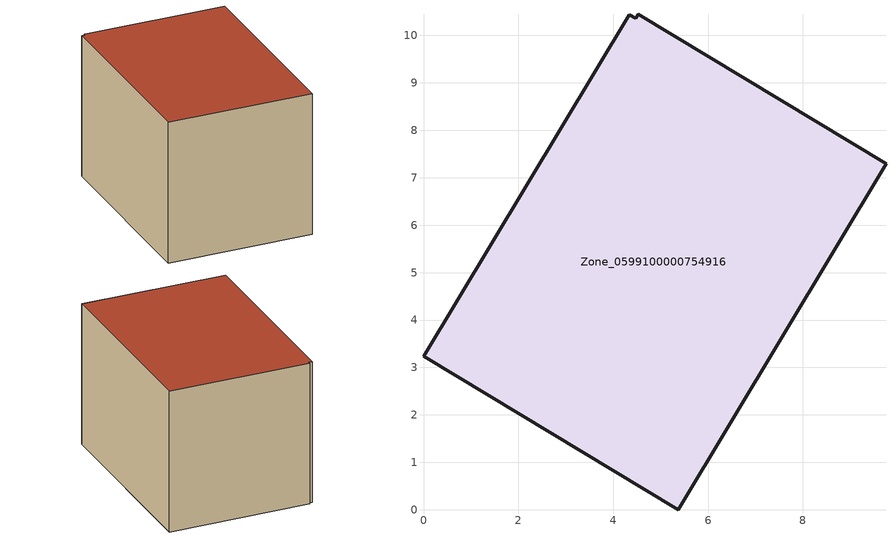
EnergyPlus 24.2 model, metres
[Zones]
Zone_0599100000754916
 floor ground (C_G): 4.47,10.36 4.53,10.45 9.75,7.29 5.37,0 0,3.24 4.33,10.44 z0
 wall outside (C_F): 5.37,0 9.75,7.29 4.53,10.45 4.47,10.36 4.33,10.44 0,3.24 5.37,0 z0:6.25
 roof outside (C_R): 4.53,10.45 4.47,10.36 4.33,10.44 0,3.24 5.37,0 9.75,7.29 z6.25
[BUILDING]
Pand.0599100000754916: North Axis=0; Terrain=City; Loads Convergence Tolerance Value=0.04; Temperature Convergence Tolerance Value=0.4; Solar Distribution=FullExterior; Maximum Number of Warmup Days=25; Minimum Number of Warmup Days=1
[Site:Location]
Rotterdam.The.Hague.AP_ZH_NLD Design_Conditions: Latitude=51.96; Longitude=4.45; Time Zone=1; Elevation=-4.5
[SITE:GROUNDTEMPERATURE:BUILDINGSURFACE]
18, 18, 18, 18, 18, 18, 18, 18, 18, 18, 18, 18
[MATERIAL] Thermal Absorptance=0.9; Solar Absorptance=0.7; Visible Absorptance=0.7
Name | Roughness | Thickness | Conductivity | Density | Specific Heat
G.TI.1946-1964 | MediumSmooth | 0.15 | 1 | 540 | 1210
F.TI.1946-1964 | Rough | 0.3 | 0.857143 | 1920 | 840
R.TI.1946-1964 | MediumRough | 0.2 | 0.277778 | 1500 | 1000
[CONSTRUCTION]
C_G: G.TI.1946-1964
C_F: F.TI.1946-1964
C_R: R.TI.1946-1964
[ZONE]
Zone_0599100000754916: Type=1; Multiplier=1; Ceiling Height=Autocalculate; Volume=Autocalculate; Floor Area=autocalculate; Part of Total Floor Area=Yes
[ZONEINFILTRATION:DESIGNFLOWRATE]
Infil_Zone_0599100000754916: Zone or ZoneList or Space or SpaceList=Zone_0599100000754916; Schedule=AlwaysOn; Design Flow Rate Calculation Method=Flow/Area; Flow Rate per Floor Area=0.003; Constant Term Coefficient=1; Temperature Term Coefficient=0; Velocity Term Coefficient=0; Velocity Squared Term Coefficient=0
[HVACTEMPLATE:ZONE:IDEALLOADSAIRSYSTEM]
Zone_0599100000754916: Maximum Heating Supply Air Temperature=50; Minimum Cooling Supply Air Temperature=13; Maximum Heating Supply Air Humidity Ratio=0.0156; Minimum Cooling Supply Air Humidity Ratio=0.0077; Heating Limit=NoLimit; Cooling Limit=NoLimit; Dehumidification Control Type=ConstantSensibleHeatRatio; Cooling Sensible Heat Ratio=0.7; Dehumidification Setpoint=60; Humidification Control Type=None; Humidification Setpoint=30; Outdoor Air Method=None; Outdoor Air Flow Rate per Person=0.00944; Outdoor Air Flow Rate per Zone Floor Area=0; Outdoor Air Flow Rate per Zone=0; Demand Controlled Ventilation Type=None; Outdoor Air Economizer Type=NoEconomizer; Heat Recovery Type=None; Sensible Heat Recovery Effectiveness=0.7; Latent Heat Recovery Effectiveness=0.65
[ZONECONTROL:THERMOSTAT]
ThermostatControl_Zone_0599100000754916: Zone or ZoneList=Zone_0599100000754916; Control Type Schedule=DualSetpointControlType; Control 1=Thermostat_Zone_0599100000754916; Temperature Difference Between Cutout And Setpoint=0
[THERMOSTATSETPOINT:DUALSETPOINT]
Thermostat_Zone_0599100000754916: Heating Setpoint Temperature Schedule=HeatingSetpoint_Zone_0599100000754916; Cooling Setpoint Temperature Schedule=CoolingSetpoint_Zone_0599100000754916
[SCHEDULE:COMPACT]
HeatingSetpoint_Zone_0599100000754916: Through: 12/31, For: AllDays, Until: 24:00, 21
CoolingSetpoint_Zone_0599100000754916: Through: 12/31, For: AllDays, Until: 24:00, 24
DualSetpointControlType: Through: 12/31, For: AllDays, Until: 24:00, 4
AlwaysOn: Through: 12/31, For: AllDays, Until: 24:00, 1
